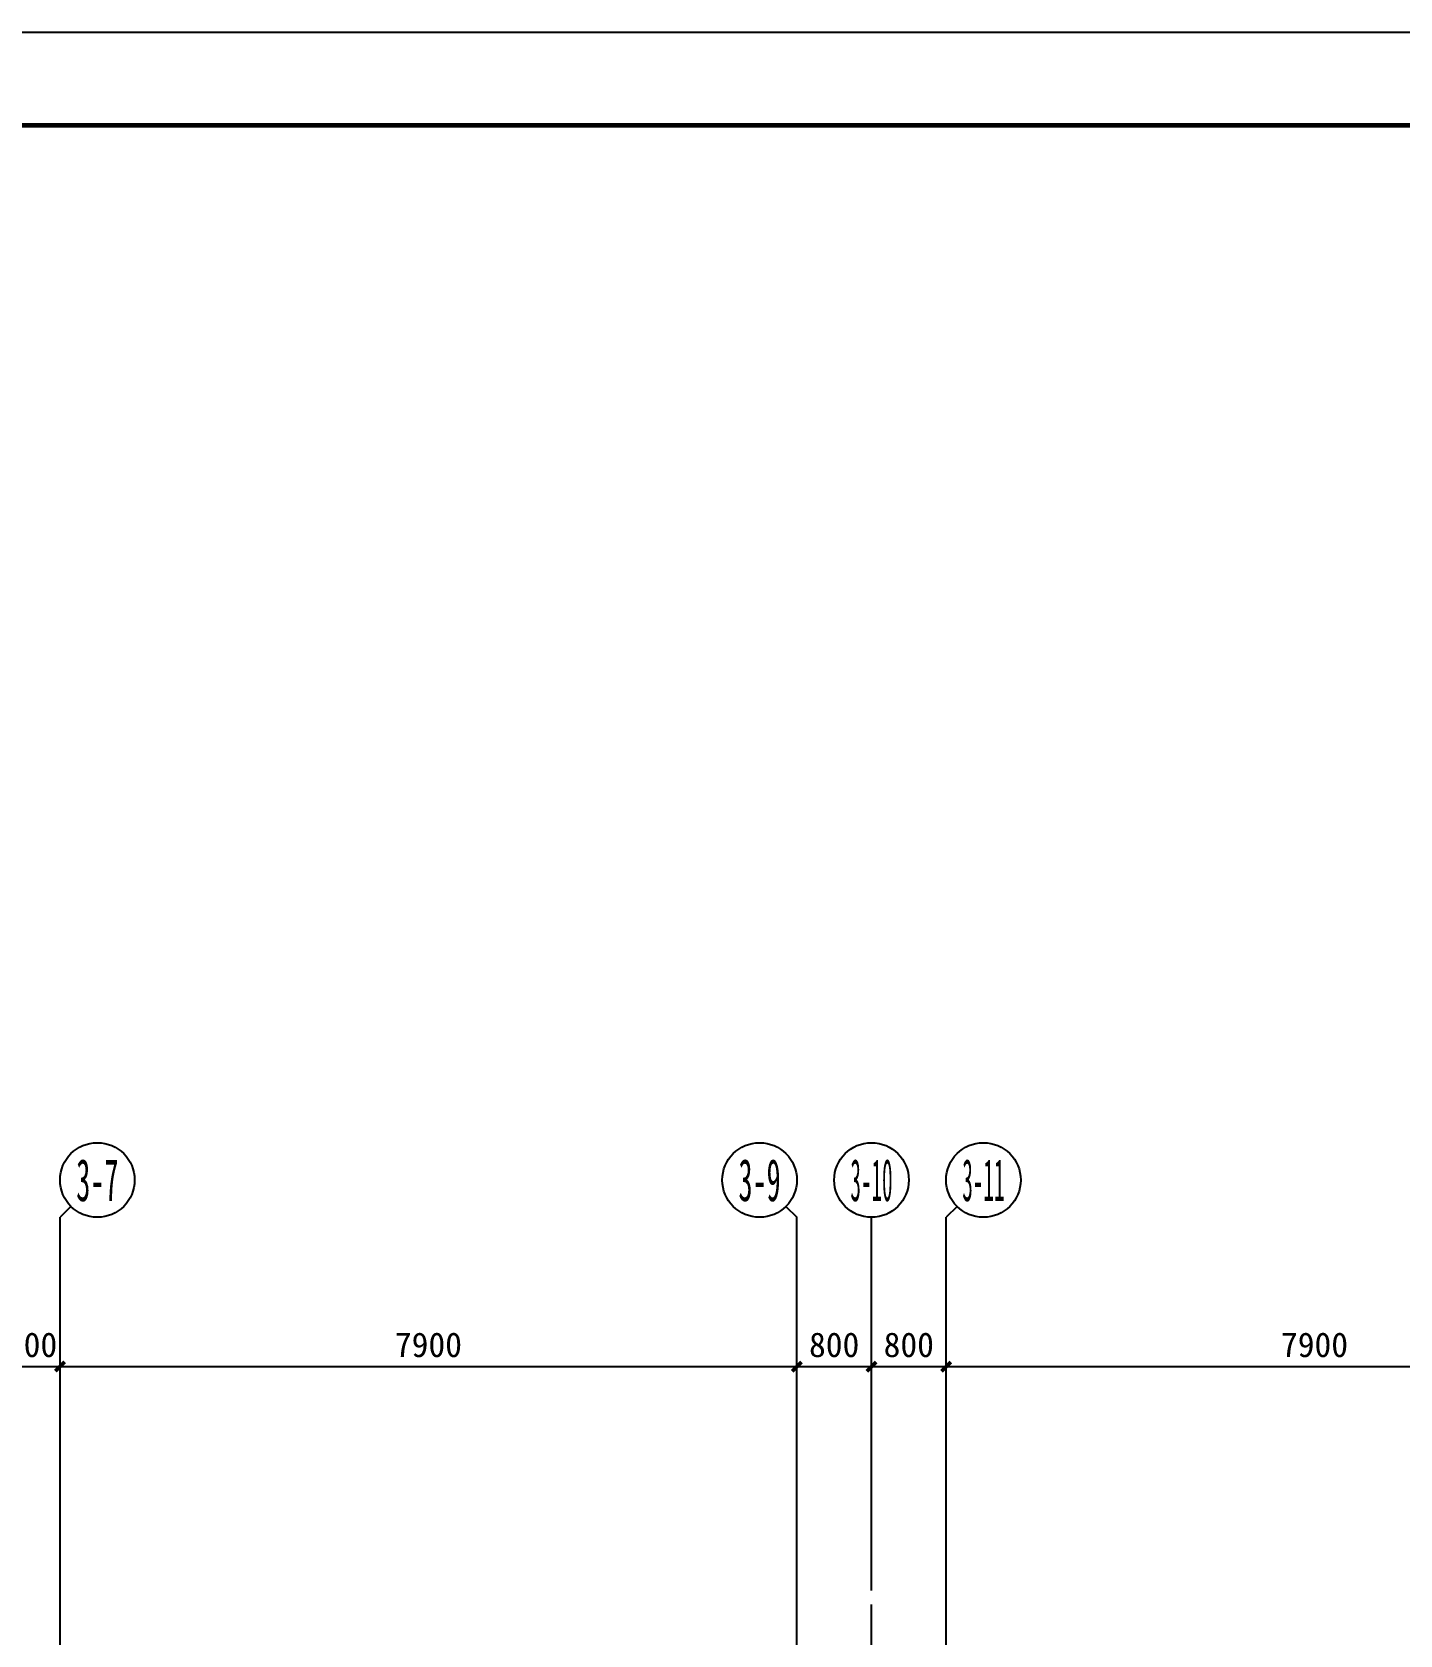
# Model space of a CAD drawing. Extents: x -3200781797 to -8106663, y 494714 to 1244925.
# Drawn here: x -8158800 to -8144134, y 1178883 to 1196064 of the extents above; entities that cross this region are included whole.
import ezdxf
from ezdxf.enums import TextEntityAlignment as Align

# ---------------------------------------------------------------- set-up
doc = ezdxf.new("R2010")
doc.units = 0
doc.header["$LTSCALE"] = 1000
doc.header["$MEASUREMENT"] = 0
doc.linetypes.add('3#-轴线$0$DOTE', pattern=[2.4200000000000004, 2, -0.2, 0.02, -0.2])
doc.linetypes.add('DASH', pattern=[0.35, 0.25, -0.1])
doc.layers.get('Defpoints').update_dxf_attribs({"color": 30, "linetype": 'DASH'})
for name, color, linetype in [('3#-轴线$0$3#-轴号$0$A-ANNO-AXIS-CIRC', 3, 'Continuous'), ('3#-轴线$0$3#-轴号$0$A-ANNO-AXIS-TEXT', 7, 'Continuous'), ('3#-轴线$0$3#-轴号$0$A-ANNO-DIMS', 3, 'Continuous'), ('3#-轴线$0$A-ANNO-DOTE', 10, '3#-轴线$0$DOTE'), ('3#-轴线$0$AXIS_TEXT', 7, 'Continuous'), ('3#4#5#模板$0$BORDER', 7, 'Continuous'), ('3#4#5#模板$0$S-ANNO-TEXT', 7, 'Continuous')]:
    doc.layers.add(name, color=color, linetype=linetype)
doc.styles.add('3#-轴线$0$3#-轴号$0$_TCH_AXIS', font='')
doc.styles.add('3#-轴线$0$3#-轴号$0$_TCH_DIM_T3', font='')
doc.styles.add('3#-轴线$0$COMPLEX', font='COMPLEX')
doc.styles.get('3#-轴线$0$3#-轴号$0$_TCH_AXIS').set_extended_font_data('SimSun')
doc.styles.get('3#-轴线$0$3#-轴号$0$_TCH_DIM_T3').set_extended_font_data('SimSun')
doc.dimstyles.new('3#-轴线$0$3#-轴号$0$_TCH_ARCH&&100', dxfattribs={"dimtxt": 264.3459915611814, "dimasz": 100, "dimexe": 250, "dimexo": 300, "dimgap": 100, "dimtad": 1, "dimdec": 0, "dimzin": 0, "dimdsep": 46, "dimtxsty": '3#-轴线$0$3#-轴号$0$_TCH_DIM_T3', "dimblk": '3#-轴线$0$3#-轴号$0$_ArchTick', "dimcen": 0.09, "dimclrt": 7, "dimazin": 2, "dimtfac": 1, "dimtdec": 0, "dimtix": 1, "dimtmove": 2, "dimatfit": 3, "dimfxl": 100, "dimtolj": 1, "dimtzin": 0, "dimarcsym": 0})

# ---------------------------------------------------------------- blocks, each defined once
blk = doc.blocks.new('3#-轴线$0$_AXISO')
blk.add_circle((0, 0), 0.5)
at = {"layer": '3#-轴线$0$AXIS_TEXT', "style": '3#-轴线$0$COMPLEX', "width": 1.041666666666667}
blk.add_attdef('A', text='', height=0.56, dxfattribs=at).set_placement((-0.25, -0.28), (0.25, -0.28), align=Align.FIT)
blk = doc.blocks.new('3#-轴线$0$3#-轴号$0$_ArchTick')
at = {"color": 0, "linetype": 'ByBlock', "const_width": 0.4}
blk.add_lwpolyline([(-0.5, -0.5), (0.5, 0.5)], dxfattribs=at)
blk = doc.blocks.new('*D2049')
at = {"layer": '3#-轴线$0$3#-轴号$0$A-ANNO-DIMS', "color": 0, "lineweight": -2, "transparency": 16777216}
for p, q in [((11600, 4889.379549735223), (11600, 5639.379549759912)), ((12200, 4889.379549735223), (12200, 5639.379549759912)), ((11600, 5389.379549759912), (11500, 5389.379549759912)), ((11600, 5389.379549759912), (12200, 5389.379549759912)), ((12200, 5389.379549759912), (12300, 5389.379549759912))]:
    blk.add_line(p, q, dxfattribs=at)
at = {"layer": 'Defpoints', "color": 0, "transparency": 16777216}
for p in [(12200, 5389.379549759912), (11600, 4589.379549735223), (12200, 4589.379549735223)]:
    blk.add_point(p, dxfattribs=at)
at = {"layer": '3#-轴线$0$3#-轴号$0$A-ANNO-DIMS', "color": 0, "lineweight": -2, "transparency": 16777216, "xscale": 100, "yscale": 100, "zscale": 100}
blk.add_blockref('3#-轴线$0$3#-轴号$0$_ArchTick', (11600, 5389.379549759912), dxfattribs=at)
at = {"layer": '3#-轴线$0$3#-轴号$0$A-ANNO-DIMS', "color": 0, "lineweight": -2, "transparency": 16777216, "xscale": 100, "yscale": 100, "zscale": 100, "rotation": 180}
blk.add_blockref('3#-轴线$0$3#-轴号$0$_ArchTick', (12200, 5389.379549759912), dxfattribs=at)
at = {"layer": '3#-轴线$0$3#-轴号$0$A-ANNO-DIMS', "color": 7, "transparency": 16777216, "insert": (11900, 5621.552545540503), "char_height": 264.3459915611814, "attachment_point": 5, "style": '3#-轴线$0$3#-轴号$0$_TCH_DIM_T3'}
blk.add_mtext('\\A1;600', dxfattribs=at)
blk = doc.blocks.new('*D2050')
at = {"layer": '3#-轴线$0$3#-轴号$0$A-ANNO-DIMS', "color": 0, "lineweight": -2, "transparency": 16777216}
for p, q in [((12200, 4889.379549735223), (12200, 5639.379549759911)), ((20100, 4889.379549735221), (20100, 5639.379549759911)), ((12200, 5389.379549759911), (20100, 5389.379549759911))]:
    blk.add_line(p, q, dxfattribs=at)
at = {"layer": 'Defpoints', "color": 0, "transparency": 16777216}
for p in [(20100, 5389.379549759911), (12200, 4589.379549735223), (20100, 4589.379549735221)]:
    blk.add_point(p, dxfattribs=at)
at = {"layer": '3#-轴线$0$3#-轴号$0$A-ANNO-DIMS', "color": 0, "lineweight": -2, "transparency": 16777216, "xscale": 100, "yscale": 100, "zscale": 100, "rotation": 180}
blk.add_blockref('3#-轴线$0$3#-轴号$0$_ArchTick', (12200, 5389.379549759911), dxfattribs=at)
at = {"layer": '3#-轴线$0$3#-轴号$0$A-ANNO-DIMS', "color": 0, "lineweight": -2, "transparency": 16777216, "xscale": 100, "yscale": 100, "zscale": 100}
blk.add_blockref('3#-轴线$0$3#-轴号$0$_ArchTick', (20100, 5389.379549759911), dxfattribs=at)
at = {"layer": '3#-轴线$0$3#-轴号$0$A-ANNO-DIMS', "color": 7, "transparency": 16777216, "insert": (16150, 5621.552545540502), "char_height": 264.3459915611814, "attachment_point": 5, "style": '3#-轴线$0$3#-轴号$0$_TCH_DIM_T3'}
blk.add_mtext('\\A1;7900', dxfattribs=at)
blk = doc.blocks.new('*D2051')
at = {"layer": '3#-轴线$0$3#-轴号$0$A-ANNO-DIMS', "color": 0, "lineweight": -2, "transparency": 16777216}
for p, q in [((20100, 4889.379549735221), (20100, 5639.379549759909)), ((20900, 4889.37954973522), (20900, 5639.379549759909)), ((20100, 5389.379549759909), (20900, 5389.379549759909))]:
    blk.add_line(p, q, dxfattribs=at)
at = {"layer": 'Defpoints', "color": 0, "transparency": 16777216}
for p in [(20900, 5389.379549759909), (20100, 4589.379549735221), (20900, 4589.37954973522)]:
    blk.add_point(p, dxfattribs=at)
at = {"layer": '3#-轴线$0$3#-轴号$0$A-ANNO-DIMS', "color": 0, "lineweight": -2, "transparency": 16777216, "xscale": 100, "yscale": 100, "zscale": 100, "rotation": 180}
blk.add_blockref('3#-轴线$0$3#-轴号$0$_ArchTick', (20100, 5389.379549759909), dxfattribs=at)
at = {"layer": '3#-轴线$0$3#-轴号$0$A-ANNO-DIMS', "color": 0, "lineweight": -2, "transparency": 16777216, "xscale": 100, "yscale": 100, "zscale": 100}
blk.add_blockref('3#-轴线$0$3#-轴号$0$_ArchTick', (20900, 5389.379549759909), dxfattribs=at)
at = {"layer": '3#-轴线$0$3#-轴号$0$A-ANNO-DIMS', "color": 7, "transparency": 16777216, "insert": (20500, 5621.5525455405), "char_height": 264.3459915611814, "attachment_point": 5, "style": '3#-轴线$0$3#-轴号$0$_TCH_DIM_T3'}
blk.add_mtext('\\A1;800', dxfattribs=at)
blk = doc.blocks.new('*D2052')
at = {"layer": '3#-轴线$0$3#-轴号$0$A-ANNO-DIMS', "color": 0, "lineweight": -2, "transparency": 16777216}
for p, q in [((20900, 4889.37954973522), (20900, 5639.379549759909)), ((21700, 4889.37954973522), (21700, 5639.379549759909)), ((20900, 5389.379549759909), (21700, 5389.379549759909))]:
    blk.add_line(p, q, dxfattribs=at)
at = {"layer": 'Defpoints', "color": 0, "transparency": 16777216}
for p in [(21700, 5389.379549759909), (20900, 4589.37954973522), (21700, 4589.37954973522)]:
    blk.add_point(p, dxfattribs=at)
at = {"layer": '3#-轴线$0$3#-轴号$0$A-ANNO-DIMS', "color": 0, "lineweight": -2, "transparency": 16777216, "xscale": 100, "yscale": 100, "zscale": 100, "rotation": 180}
blk.add_blockref('3#-轴线$0$3#-轴号$0$_ArchTick', (20900, 5389.379549759909), dxfattribs=at)
at = {"layer": '3#-轴线$0$3#-轴号$0$A-ANNO-DIMS', "color": 0, "lineweight": -2, "transparency": 16777216, "xscale": 100, "yscale": 100, "zscale": 100}
blk.add_blockref('3#-轴线$0$3#-轴号$0$_ArchTick', (21700, 5389.379549759909), dxfattribs=at)
at = {"layer": '3#-轴线$0$3#-轴号$0$A-ANNO-DIMS', "color": 7, "transparency": 16777216, "insert": (21300, 5621.5525455405), "char_height": 264.3459915611814, "attachment_point": 5, "style": '3#-轴线$0$3#-轴号$0$_TCH_DIM_T3'}
blk.add_mtext('\\A1;800', dxfattribs=at)
blk = doc.blocks.new('*D2053')
at = {"layer": '3#-轴线$0$3#-轴号$0$A-ANNO-DIMS', "color": 0, "lineweight": -2, "transparency": 16777216}
for p, q in [((21700, 4889.37954973522), (21700, 5639.379549759909)), ((29600, 4889.379549735218), (29600, 5639.379549759909)), ((21700, 5389.379549759909), (29600, 5389.379549759909))]:
    blk.add_line(p, q, dxfattribs=at)
at = {"layer": 'Defpoints', "color": 0, "transparency": 16777216}
for p in [(29600, 5389.379549759909), (21700, 4589.37954973522), (29600, 4589.379549735218)]:
    blk.add_point(p, dxfattribs=at)
at = {"layer": '3#-轴线$0$3#-轴号$0$A-ANNO-DIMS', "color": 0, "lineweight": -2, "transparency": 16777216, "xscale": 100, "yscale": 100, "zscale": 100, "rotation": 180}
blk.add_blockref('3#-轴线$0$3#-轴号$0$_ArchTick', (21700, 5389.379549759909), dxfattribs=at)
at = {"layer": '3#-轴线$0$3#-轴号$0$A-ANNO-DIMS', "color": 0, "lineweight": -2, "transparency": 16777216, "xscale": 100, "yscale": 100, "zscale": 100}
blk.add_blockref('3#-轴线$0$3#-轴号$0$_ArchTick', (29600, 5389.379549759909), dxfattribs=at)
at = {"layer": '3#-轴线$0$3#-轴号$0$A-ANNO-DIMS', "color": 7, "transparency": 16777216, "insert": (25650, 5621.5525455405), "char_height": 264.3459915611814, "attachment_point": 5, "style": '3#-轴线$0$3#-轴号$0$_TCH_DIM_T3'}
blk.add_mtext('\\A1;7900', dxfattribs=at)
blk = doc.blocks.new('3#-轴线$0$3#-轴号')
at = {"layer": '3#-轴线$0$3#-轴号$0$A-ANNO-AXIS-CIRC'}
for p, q in [((12317.15728752538, 7106.536837285286), (12200, 6989.379549759906)), ((19982.84271247462, 7106.536837285286), (20100, 6989.379549759906)), ((21817.15728752538, 7106.536837285286), (21700, 6989.379549759906)), ((12200, 2989.379549759906), (12200, 6989.379549759906)), ((20100, 2989.379549759906), (20100, 6989.379549759906)), ((20900, 2989.379549759906), (20900, 6989.379549759906)), ((21700, 2989.379549759906), (21700, 6989.379549759906))]:
    blk.add_line(p, q, dxfattribs=at)
ref = blk.add_blockref('3#-轴线$0$_AXISO', (12600, 7389.379549759906), dxfattribs=dict(at, xscale=800, yscale=800, zscale=800))
ref.add_attrib('A', '3-7', dxfattribs={"layer": '3#-轴线$0$3#-轴号$0$A-ANNO-AXIS-TEXT', "height": 452.5483399593904, "style": '3#-轴线$0$3#-轴号$0$_TCH_AXIS', "width": 0.4661458333333334}).set_placement((12373.72583002031, 7163.105379780211), (12826.2741699797, 7163.105379780211), align=Align.FIT)
ref = blk.add_blockref('3#-轴线$0$_AXISO', (19700, 7389.379549759906), dxfattribs=dict(at, xscale=800, yscale=800, zscale=800))
ref.add_attrib('A', '3-9', dxfattribs={"layer": '3#-轴线$0$3#-轴号$0$A-ANNO-AXIS-TEXT', "height": 452.5483399593904, "style": '3#-轴线$0$3#-轴号$0$_TCH_AXIS', "width": 0.4661458333333297}).set_placement((19473.72583002031, 7163.105379780211), (19926.27416997969, 7163.105379780211), align=Align.FIT)
ref = blk.add_blockref('3#-轴线$0$_AXISO', (20900, 7389.379549759906), dxfattribs=dict(at, xscale=800, yscale=800, zscale=800))
ref.add_attrib('A', '3-10', dxfattribs={"layer": '3#-轴线$0$3#-轴号$0$A-ANNO-AXIS-TEXT', "height": 452.5483399593904, "style": '3#-轴线$0$3#-轴号$0$_TCH_AXIS', "width": 0.3496093749999973}).set_placement((20673.72583002031, 7163.105379780211), (21126.27416997969, 7163.105379780211), align=Align.FIT)
ref = blk.add_blockref('3#-轴线$0$_AXISO', (22100, 7389.379549759906), dxfattribs=dict(at, xscale=800, yscale=800, zscale=800))
ref.add_attrib('A', '3-11', dxfattribs={"layer": '3#-轴线$0$3#-轴号$0$A-ANNO-AXIS-TEXT', "height": 452.5483399593904, "style": '3#-轴线$0$3#-轴号$0$_TCH_AXIS', "width": 0.3496093749999973}).set_placement((21873.72583002031, 7163.105379780211), (22326.27416997969, 7163.105379780211), align=Align.FIT)
at = {"layer": '3#-轴线$0$3#-轴号$0$A-ANNO-DIMS'}
for p1, p2, distance, picture, middle in [((11600, 4589.379549735223), (12200, 4589.379549735223), 800.0000000246891, '*D2049', (11900, 5621.552545540503)), ((12200, 4589.379549735223), (20100, 4589.379549735221), 800.0000000246899, '*D2050', (16150, 5621.552545540502)), ((20100, 4589.379549735221), (20900, 4589.37954973522), 800.000000024689, '*D2051', (20500, 5621.5525455405)), ((20900, 4589.37954973522), (21700, 4589.37954973522), 800.000000024689, '*D2052', (21300, 5621.5525455405)), ((21700, 4589.37954973522), (29600, 4589.379549735218), 800.0000000246919, '*D2053', (25650, 5621.5525455405))]:
    dim = blk.add_aligned_dim(p1=p1, p2=p2, distance=distance, dimstyle='3#-轴线$0$3#-轴号$0$_TCH_ARCH&&100', dxfattribs=at)
    dim.commit()
    dim.dimension.update_dxf_attribs({"geometry": picture, "text_midpoint": middle})
blk = doc.blocks.new('3#-轴线')
at = {"layer": '3#-轴线$0$A-ANNO-DOTE'}
for points in [[(12200, -3200), (12200, 5500)], [(20100, -5100), (20100, 5500)], [(20900, -16100), (20900, 5500)], [(21700, -5100), (21700, 5500)]]:
    blk.add_lwpolyline(points, dxfattribs=at)
blk.add_blockref('3#-轴线$0$3#-轴号', (0, 0))

msp = doc.modelspace()

# ---------------------------------------------------------------- linework, layer by layer
at = {"layer": '3#4#5#模板$0$BORDER'}
msp.add_lwpolyline([(-8190763.191514635, 1136664.153616461), (-8190763.191514635, 1196064.153616461), (-8106663.191514635, 1196064.153616461), (-8106663.191514635, 1136664.153616461)], close=True, dxfattribs=at)
at = {"layer": '3#4#5#模板$0$BORDER', "const_width": 50}
msp.add_lwpolyline([(-8188263.191514635, 1137664.153616461), (-8188263.191514635, 1195064.153616461), (-8107663.191514635, 1195064.153616461), (-8107663.191514635, 1137664.153616461)], close=True, dxfattribs=at)

# ---------------------------------------------------------------- block references
at = {"layer": '3#4#5#模板$0$S-ANNO-TEXT'}
msp.add_blockref('3#-轴线', (-8170700.435511587, 1176369.871185306), dxfattribs=at)

doc.saveas('drawing.dxf')
